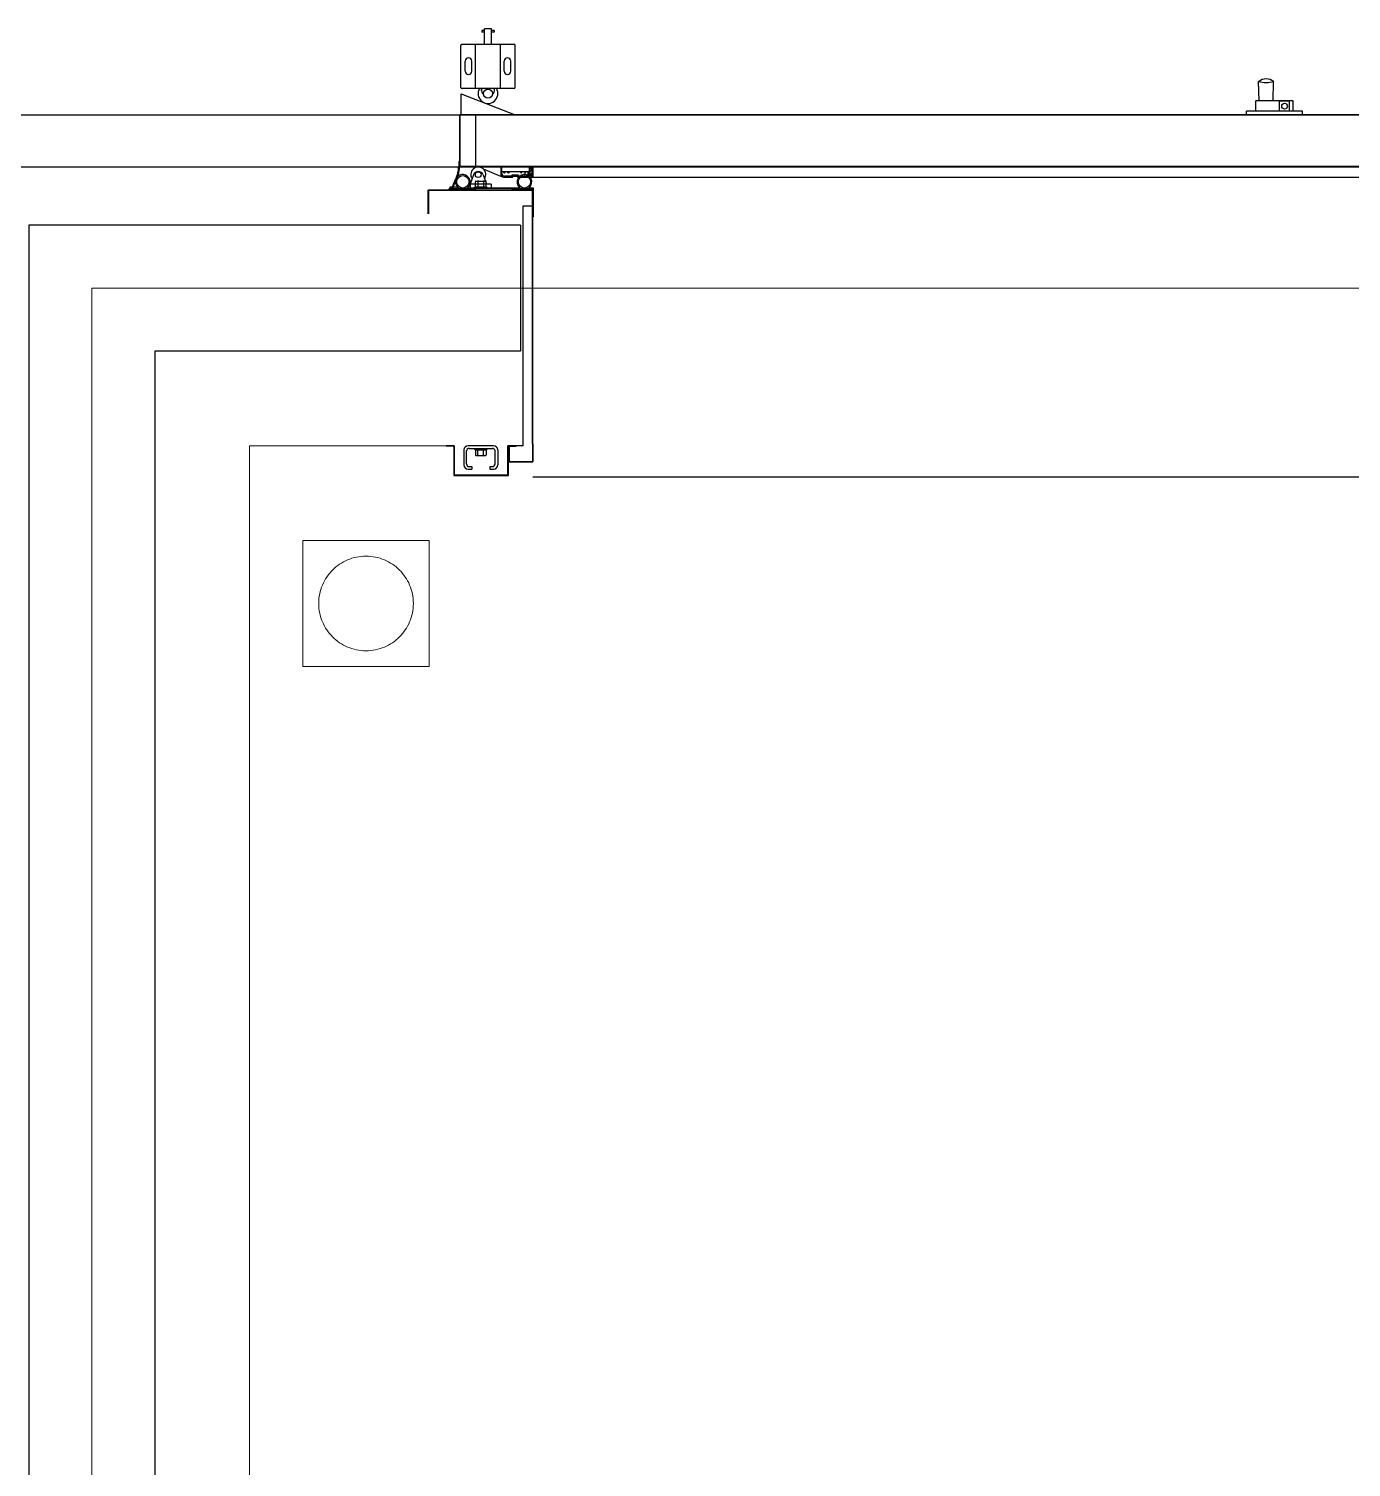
# Model space of a CAD drawing. Header units: millimetres. Extents: x 8456 to 190005487, y 619 to 455456909.
# Drawn here: x 210908.6 to 211231.4, y 156456.6 to 156807.8 of the extents above; entities that cross this region are included whole.
import ezdxf

# ---------------------------------------------------------------- set-up
doc = ezdxf.new("R2010")
doc.units = ezdxf.units.MM
doc.header["$LTSCALE"] = 400
doc.header["$MEASUREMENT"] = 0
for name, pattern in [('XR-평면도$0$CEN', [62, 60, -1, 0, -1]), ('XR-평면도$0$DIVIDE', [1.25, 0.5, -0.25, 0, -0.25, 0, -0.25]), ('XR-평면도$0$HID', [2, 1.1, -0.9])]:
    doc.linetypes.add(name, pattern=pattern)
doc.layers.get('0').update_dxf_attribs({"linetype": 'CONTINUOUS'})
for name, color, linetype, lineweight in [('XR-평면도$0$A-CNTL', 1, 'XR-평면도$0$CEN', 15), ('XR-평면도$0$A-DWXM-DOOR', 4, 'CONTINUOUS', 25), ('XR-평면도$0$A-FFXM-FURN1', 8, 'XR-평면도$0$HID', 18), ('XR-평면도$0$A-WAXM-BLOC', 3, 'CONTINUOUS', 25), ('XR-평면도$0$A-XXXX-INSL2', 8, 'CONTINUOUS', 18)]:
    doc.layers.add(name, color=color, linetype=linetype, lineweight=lineweight)

# ---------------------------------------------------------------- blocks, each defined once
blk = doc.blocks.new('A$C2DB436D3')
at = {"layer": 'XR-평면도$0$A-CNTL', "color": 8}
for q in [(27635.54, 17785.55, 2515.73), (28603.54, 18577.55, 2515.73)]:
    blk.add_line((27635.54, 18577.55, 2515.73), q, dxfattribs=at)
at = {"layer": 'XR-평면도$0$A-DWXM-DOOR', "color": 8}
for p, q in [((27771.53, 18667.39, 2515.73), (27771.53, 18666.84, 2515.73)), ((27772.43, 18667.39, 2515.73), (27771.53, 18667.39, 2515.73)), ((27772.43, 18666.84, 2515.73), (27771.53, 18666.84, 2515.73)), ((27772.43, 18662.56, 2515.73), (27772.43, 18667.99, 2515.73)), ((27774.97, 18667.99, 2515.73), (27772.43, 18667.99, 2515.73)), ((27774.97, 18662.56, 2515.73), (27774.97, 18667.99, 2515.73)), ((27775.87, 18667.39, 2515.73), (27774.97, 18667.39, 2515.73)), ((27775.87, 18666.84, 2515.73), (27774.97, 18666.84, 2515.73)), ((27775.87, 18667.39, 2515.73), (27775.87, 18666.84, 2515.73)), ((27764.28, 18648.76, 2515.73), (27764.28, 18662.2, 2515.73)), ((27782.76, 18662.56, 2515.73), (27764.64, 18662.56, 2515.73)), ((27769.35, 18648.76, 2515.73), (27769.35, 18662.56, 2515.73)), ((27778.05, 18648.76, 2515.73), (27778.05, 18662.56, 2515.73)), ((27783.12, 18648.76, 2515.73), (27783.12, 18662.2, 2515.73)), ((27765.73, 18653.23, 2515.73), (27765.73, 18656.67, 2515.73)), ((27768.08, 18653.23, 2515.73), (27768.08, 18656.67, 2515.73)), ((27779.31, 18653.23, 2515.73), (27779.31, 18656.67, 2515.73)), ((27781.67, 18653.23, 2515.73), (27781.67, 18656.67, 2515.73)), ((28042.65, 18642.91, 2515.73), (28042.47, 18649.61, 2515.73)), ((28047.54, 18642.91, 2515.73), (28047.72, 18649.61, 2515.73)), ((27764.28, 18647.53, 2515.73), (27764.28, 18648.76, 2515.73)), ((27764.38, 18645.26, 2515.73), (27783.22, 18638.02, 2515.73)), ((27764.38, 18638.02, 2515.73), (27764.38, 18645.26, 2515.73)), ((27782.76, 18647.16, 2515.73), (27764.64, 18647.16, 2515.73)), ((27769.35, 18647.16, 2515.73), (27769.35, 18648.76, 2515.73)), ((27771.43, 18646.49, 2515.73), (27771.43, 18647.16, 2515.73)), ((27775.96, 18646.49, 2515.73), (27775.96, 18647.16, 2515.73)), ((27778.05, 18647.16, 2515.73), (27778.05, 18648.76, 2515.73)), ((27783.12, 18647.53, 2515.73), (27783.12, 18648.76, 2515.73)), ((28038.21, 18638.02, 2515.73), (28038.21, 18639.29, 2515.73)), ((28057.78, 18639.29, 2515.73), (28038.21, 18639.29, 2515.73)), ((28054.52, 18642.91, 2515.73), (28041.47, 18642.91, 2515.73)), ((28041.47, 18639.29, 2515.73), (28041.47, 18642.91, 2515.73)), ((28049.81, 18639.29, 2515.73), (28049.81, 18642.73, 2515.73)), ((28053.25, 18642.73, 2515.73), (28049.81, 18642.73, 2515.73)), ((28053.25, 18639.29, 2515.73), (28053.25, 18642.73, 2515.73)), ((28054.52, 18639.29, 2515.73), (28054.52, 18642.91, 2515.73)), ((28057.78, 18638.02, 2515.73), (28057.78, 18639.29, 2515.73)), ((27588.02, 18638.02, 2515.73), (27763.84, 18638.02, 2515.73)), ((28119.51, 18638.02, 2515.73), (27763.84, 18638.02, 2515.73)), ((27763.84, 18619.9, 2515.73), (27763.84, 18638.02, 2515.73)), ((28119.36, 18637.87, 2515.73), (27763.84, 18637.87, 2515.73)), ((27763.98, 18620.05, 2515.73), (27763.98, 18638.02, 2515.73)), ((27769.42, 18620.05, 2515.73), (27769.42, 18637.87, 2515.73)), ((27992.28, 18637.87, 2515.73), (27992.28, 18637.7, 2515.73)), ((27588.02, 18619.9, 2515.73), (27763.47, 18619.9, 2515.73)), ((27763.49, 18621.72, 2515.73), (27763.49, 18619.9, 2515.73)), ((27763.83, 18621.72, 2515.73), (27763.49, 18621.72, 2515.73)), ((27763.84, 18619.9, 2515.73), (28085.34, 18619.9, 2515.73)), ((27763.98, 18620.05, 2515.73), (28085.34, 18620.05, 2515.73)), ((27778.18, 18616.42, 2515.73), (27772.16, 18618.98, 2515.73)), ((27778.18, 18619.9, 2515.73), (27778.18, 18617.14, 2515.73)), ((27778.54, 18617.5, 2515.73), (27778.54, 18619.9, 2515.73)), ((27788.14, 18618.04, 2515.73), (27788.14, 18619.9, 2515.73)), ((27789.4, 18619.86, 2515.73), (27788.37, 18619.86, 2515.73)), ((27788.37, 18619.86, 2515.73), (27788.37, 18619.3, 2515.73)), ((27788.37, 18619.3, 2515.73), (27788.64, 18619.3, 2515.73)), ((27788.64, 18619.3, 2515.73), (27788.64, 18619.5, 2515.73)), ((27788.64, 18619.5, 2515.73), (27789.09, 18619.5, 2515.73)), ((27789.05, 18619.49, 2515.73), (27788.69, 18619.49, 2515.73)), ((27788.69, 18619.49, 2515.73), (27788.69, 18618.59, 2515.73)), ((27789.05, 18616.59, 2515.73), (27789.05, 18619.49, 2515.73)), ((27789.09, 18619.5, 2515.73), (27789.09, 18616.55, 2515.73)), ((27789.4, 18616.19, 2515.73), (27789.4, 18619.86, 2515.73)), ((27768.62, 18617.1, 2515.73), (27767.53, 18613.85, 2515.73)), ((27769.29, 18612.86, 2515.73), (27769.29, 18614.67, 2515.73)), ((27769.48, 18614.85, 2515.73), (27772.92, 18614.85, 2515.73)), ((27770.2, 18614.67, 2515.73), (27770.2, 18612.86, 2515.73)), ((27772.06, 18617.1, 2515.73), (27773.15, 18613.85, 2515.73)), ((27772.19, 18614.67, 2515.73), (27772.19, 18612.86, 2515.73)), ((27773.1, 18612.86, 2515.73), (27773.1, 18614.67, 2515.73)), ((27778.18, 18617.14, 2515.73), (27778.18, 18616.42, 2515.73)), ((27788.14, 18618.05, 2515.73), (27778.54, 18618.05, 2515.73)), ((27779.09, 18616.23, 2515.73), (27782.35, 18616.23, 2515.73)), ((27781.98, 18616.59, 2515.73), (27779.45, 18616.59, 2515.73)), ((27784.34, 18616.96, 2515.73), (27781.98, 18616.96, 2515.73)), ((27781.98, 18616.96, 2515.73), (27781.98, 18616.59, 2515.73)), ((27782.35, 18616.23, 2515.73), (27782.35, 18616.59, 2515.73)), ((27782.35, 18616.59, 2515.73), (27783.98, 18616.59, 2515.73)), ((27783.98, 18616.59, 2515.73), (27783.98, 18616.23, 2515.73)), ((27783.98, 18616.23, 2515.73), (27787.96, 18616.23, 2515.73)), ((27784.34, 18616.59, 2515.73), (27784.34, 18616.96, 2515.73)), ((27787.6, 18616.59, 2515.73), (27784.34, 18616.59, 2515.73)), ((27788.14, 18618.04, 2515.73), (27787.6, 18618.04, 2515.73)), ((27787.6, 18618.04, 2515.73), (27787.6, 18616.59, 2515.73)), ((27787.96, 18616.23, 2515.73), (27787.96, 18617.68, 2515.73)), ((27787.96, 18617.68, 2515.73), (27788.69, 18617.68, 2515.73)), ((27788.23, 18617.24, 2515.73), (27788.17, 18616.55, 2515.73)), ((27788.17, 18616.19, 2515.73), (27788.17, 18616.55, 2515.73)), ((27788.17, 18616.19, 2515.73), (27789.4, 18616.19, 2515.73)), ((27788.59, 18617.24, 2515.73), (27788.23, 18617.24, 2515.73)), ((27788.59, 18617.24, 2515.73), (27788.64, 18616.55, 2515.73)), ((27789.09, 18616.55, 2515.73), (27788.64, 18616.55, 2515.73)), ((27788.69, 18617.68, 2515.73), (27788.69, 18616.59, 2515.73)), ((27788.69, 18616.59, 2515.73), (27789.05, 18616.59, 2515.73)), ((27789.4, 18616.26, 2515.73), (28047.54, 18616.27, 2515.73)), ((28047.54, 18616.27, 2515.73), (28111.36, 18616.28, 2515.73)), ((27752.88, 18603.51, 2515.73), (27752.88, 18611.81, 2515.73)), ((27752.88, 18611.81, 2515.73), (27789.39, 18611.81, 2515.73)), ((27753.02, 18603.51, 2515.73), (27753.02, 18611.66, 2515.73)), ((27753.02, 18611.66, 2515.73), (27789.25, 18611.66, 2515.73)), ((27760.61, 18612.84, 2515.73), (27759.93, 18611.82, 2515.73)), ((27760.5, 18612.27, 2515.73), (27761.06, 18612.27, 2515.73)), ((27760.5, 18612.27, 2515.73), (27761.06, 18612.27, 2515.73)), ((27760.5, 18612.27, 2515.73), (27760.5, 18611.81, 2515.73)), ((27760.61, 18612.84, 2515.73), (27761.22, 18612.84, 2515.73)), ((27761.28, 18611.8, 2515.73), (27760.99, 18611.94, 2515.73)), ((27761.39, 18612.27, 2515.73), (27762.71, 18612.27, 2515.73)), ((27761.39, 18612.27, 2515.73), (27762.71, 18612.27, 2515.73)), ((27761.55, 18612.84, 2515.73), (27762.59, 18612.84, 2515.73)), ((27761.93, 18612.26, 2515.73), (27763.75, 18612.26, 2515.73)), ((27761.93, 18612.26, 2515.73), (27761.93, 18611.81, 2515.73)), ((27761.93, 18612.22, 2515.73), (27762.71, 18612.22, 2515.73)), ((27761.93, 18612.16, 2515.73), (27762.71, 18612.16, 2515.73)), ((27761.93, 18612.11, 2515.73), (27762.71, 18612.11, 2515.73)), ((27761.93, 18612.05, 2515.73), (27762.71, 18612.05, 2515.73)), ((27761.93, 18612, 2515.73), (27762.71, 18612, 2515.73)), ((27761.93, 18611.94, 2515.73), (27762.71, 18611.95, 2515.73)), ((27761.93, 18611.89, 2515.73), (27762.71, 18611.89, 2515.73)), ((27761.93, 18611.84, 2515.73), (27769.36, 18611.82, 2515.73)), ((27762.59, 18612.84, 2515.73), (27763.61, 18612.27, 2515.73)), ((27762.71, 18612.27, 2515.73), (27763.61, 18612.27, 2515.73)), ((27762.71, 18612.27, 2515.73), (27769.36, 18612.26, 2515.73)), ((27762.71, 18612.22, 2515.73), (27769.36, 18612.2, 2515.73)), ((27762.71, 18612.16, 2515.73), (27769.36, 18612.15, 2515.73)), ((27762.71, 18612.11, 2515.73), (27769.36, 18612.1, 2515.73)), ((27762.71, 18612.05, 2515.73), (27769.36, 18612.04, 2515.73)), ((27762.71, 18612, 2515.73), (27769.36, 18611.99, 2515.73)), ((27762.71, 18611.95, 2515.73), (27769.36, 18611.93, 2515.73)), ((27762.71, 18611.89, 2515.73), (27769.36, 18611.88, 2515.73)), ((27766.1, 18612.26, 2515.73), (27769.36, 18612.26, 2515.73)), ((27785.19, 18612.26, 2515.73), (27766.13, 18612.26, 2515.73)), ((27784.67, 18612.41, 2515.73), (27766.68, 18612.41, 2515.73)), ((27766.68, 18612.41, 2515.73), (27766.68, 18612.26, 2515.73)), ((27774.78, 18613.85, 2515.73), (27767.53, 18613.85, 2515.73)), ((27767.53, 18613.85, 2515.73), (27767.53, 18612.41, 2515.73)), ((27769.02, 18612.41, 2515.73), (27769.02, 18612.68, 2515.73)), ((27769.02, 18612.59, 2515.73), (27773.37, 18612.59, 2515.73)), ((27769.2, 18612.86, 2515.73), (27773.19, 18612.86, 2515.73)), ((27769.36, 18612.26, 2515.73), (27769.36, 18611.81, 2515.73)), ((27773.37, 18612.41, 2515.73), (27773.37, 18612.68, 2515.73)), ((27774.78, 18613.85, 2515.73), (27774.78, 18612.41, 2515.73)), ((27785.23, 18612.26, 2515.73), (27781.97, 18612.26, 2515.73)), ((27781.97, 18612.26, 2515.73), (27781.97, 18611.81, 2515.73)), ((27789.39, 18612.21, 2515.73), (27781.97, 18612.21, 2515.73)), ((27789.39, 18612.15, 2515.73), (27781.97, 18612.15, 2515.73)), ((27789.39, 18612.1, 2515.73), (27781.97, 18612.1, 2515.73)), ((27789.39, 18612.04, 2515.73), (27781.97, 18612.04, 2515.73)), ((27789.39, 18611.99, 2515.73), (27781.97, 18611.99, 2515.73)), ((27789.39, 18611.93, 2515.73), (27781.97, 18611.93, 2515.73)), ((27789.39, 18611.88, 2515.73), (27781.97, 18611.88, 2515.73)), ((27789.39, 18611.83, 2515.73), (27781.97, 18611.83, 2515.73)), ((27781.97, 18611.81, 2515.73), (27789.39, 18611.81, 2515.73)), ((27784.67, 18612.41, 2515.73), (27784.67, 18612.26, 2515.73)), ((27789.39, 18612.26, 2515.73), (27787.58, 18612.26, 2515.73)), ((27789.54, 18612.41, 2515.73), (27787.79, 18612.41, 2515.73)), ((27787.79, 18612.41, 2515.73), (27787.79, 18612.26, 2515.73)), ((27789.25, 18523.24, 2515.73), (27789.25, 18611.66, 2515.73)), ((27789.39, 18611.81, 2515.73), (27789.39, 18612.26, 2515.73)), ((27789.39, 18523.24, 2515.73), (27789.39, 18611.81, 2515.73)), ((27789.54, 18611.81, 2515.73), (27789.54, 18612.41, 2515.73)), ((27789.54, 18602.44, 2515.73), (27789.54, 18611.81, 2515.73)), ((27785.99, 18606.23, 2515.73), (27789.25, 18606.23, 2515.73)), ((27785.99, 18522.55, 2515.73), (27785.99, 18606.23, 2515.73)), ((27785.99, 18522.55, 2515.73), (27785.99, 18603.51, 2515.73)), ((27789.54, 18602.44, 2515.73), (27789.39, 18602.44, 2515.73)), ((27759.06, 18522.55, 2515.73), (27759.06, 18522.37, 2515.73)), ((27761.96, 18522.55, 2515.73), (27759.06, 18522.55, 2515.73)), ((27761.78, 18522.37, 2515.73), (27759.06, 18522.37, 2515.73)), ((27761.78, 18522.37, 2515.73), (27761.78, 18512.17, 2515.73)), ((27761.96, 18522.55, 2515.73), (27761.96, 18512.17, 2515.73)), ((27765.31, 18521.1, 2515.73), (27765.31, 18515.85, 2515.73)), ((27766.22, 18516.21, 2515.73), (27766.22, 18520.74, 2515.73)), ((27775.63, 18522.55, 2515.73), (27766.76, 18522.55, 2515.73)), ((27767.12, 18521.65, 2515.73), (27775.27, 18521.65, 2515.73)), ((27769.02, 18521.65, 2515.73), (27769.02, 18521.37, 2515.73)), ((27769.02, 18521.47, 2515.73), (27773.37, 18521.47, 2515.73)), ((27769.2, 18521.19, 2515.73), (27773.19, 18521.19, 2515.73)), ((27769.29, 18521.19, 2515.73), (27769.29, 18519.38, 2515.73)), ((27769.48, 18519.2, 2515.73), (27772.92, 18519.2, 2515.73)), ((27770.2, 18519.38, 2515.73), (27770.2, 18521.19, 2515.73)), ((27772.19, 18519.38, 2515.73), (27772.19, 18521.19, 2515.73)), ((27773.1, 18521.19, 2515.73), (27773.1, 18519.38, 2515.73)), ((27773.37, 18521.65, 2515.73), (27773.37, 18521.37, 2515.73)), ((27776.18, 18516.21, 2515.73), (27776.18, 18520.74, 2515.73)), ((27777.08, 18521.1, 2515.73), (27777.08, 18515.85, 2515.73)), ((27780.67, 18512.17, 2515.73), (27780.67, 18522.55, 2515.73)), ((27785.99, 18522.55, 2515.73), (27780.67, 18522.55, 2515.73)), ((27780.86, 18522.37, 2515.73), (27783.57, 18522.37, 2515.73)), ((27780.86, 18512.17, 2515.73), (27780.86, 18522.37, 2515.73)), ((27780.95, 18522.37, 2515.73), (27780.95, 18516.97, 2515.73)), ((27781.1, 18522.37, 2515.73), (27781.1, 18517.12, 2515.73)), ((27783.57, 18522.37, 2515.73), (27783.57, 18522.55, 2515.73)), ((27789.25, 18523.24, 2515.73), (27789.25, 18517.12, 2515.73)), ((27789.39, 18523.24, 2515.73), (27789.39, 18516.97, 2515.73)), ((27766.76, 18514.4, 2515.73), (27768.03, 18514.4, 2515.73)), ((27767.12, 18515.31, 2515.73), (27768.03, 18515.31, 2515.73)), ((27768.03, 18515.31, 2515.73), (27768.03, 18514.4, 2515.73)), ((27774.37, 18515.31, 2515.73), (27775.27, 18515.31, 2515.73)), ((27774.37, 18515.31, 2515.73), (27774.37, 18514.4, 2515.73)), ((27774.37, 18514.4, 2515.73), (27775.63, 18514.4, 2515.73)), ((27780.95, 18516.97, 2515.73), (27789.39, 18516.97, 2515.73)), ((27781.1, 18517.12, 2515.73), (27789.25, 18517.12, 2515.73)), ((27761.78, 18512.17, 2515.73), (27780.86, 18512.17, 2515.73)), ((27761.96, 18512.36, 2515.73), (27780.67, 18512.36, 2515.73))]:
    blk.add_line(p, q, dxfattribs=at)
at = {"layer": 'XR-평면도$0$A-DWXM-DOOR', "color": 8, "linetype": 'XR-평면도$0$DIVIDE', "ltscale": 50}
blk.add_line((28449.83, 18511.55, 2515.73), (27789.39, 18511.55, 2515.73), dxfattribs=at)
at = {"layer": 'XR-평면도$0$A-DWXM-DOOR', "color": 8}
for centre, radius in [((27773.7, 18645.37, 2515.73), 1.54), ((28051.53, 18641.01, 2515.73), 0.996), ((27764.92, 18614.62, 2515.73), 2.17), ((27770.31, 18617.11, 2515.73), 0.996), ((27779.4, 18617.87, 2515.73), 0.181), ((27780.8, 18617.87, 2515.73), 0.181), ((27786.41, 18614.62, 2515.73), 2.17), ((27785.25, 18617.87, 2515.73), 0.181), ((27786.66, 18617.87, 2515.73), 0.181)]:
    blk.add_circle(centre, radius, dxfattribs=at)
for centre, radius, start, end in [((27764.64, 18662.2, 2515.73), 0.362, 90, 180), ((27782.76, 18662.2, 2515.73), 0.362, 0, 90), ((27766.91, 18656.67, 2515.73), 1.18, 0, 180), ((27780.49, 18656.67, 2515.73), 1.18, 0, 180), ((27766.91, 18653.23, 2515.73), 1.18, 180, 0), ((27780.49, 18653.23, 2515.73), 1.18, 180, 0), ((28045.1, 18646.25, 2515.73), 4.26, 51.9488, 128.0512), ((28045.09, 18660.05, 2515.73), 10.77, 255.8934, 284.1254), ((27764.64, 18647.53, 2515.73), 0.362, 180, 270), ((27773.7, 18645.37, 2515.73), 3.44, 148.6378, 31.3622), ((27773.75, 18646.7, 2515.73), 2.32, 174.8057, 228.8504), ((27773.65, 18646.7, 2515.73), 2.32, 311.1496, 5.1943), ((27782.76, 18647.53, 2515.73), 0.362, 270, 0), ((27752.83, 18620.15, 2515.73), 10.65, 329.3671, 358.655), ((27752.83, 18620.2, 2515.73), 10.99, 328.9061, 358.4444), ((27770.31, 18617.11, 2515.73), 2.63, 327.5466, 213.8235), ((27771.23, 18609.84, 2515.73), 10.46, 152.1452, 168.4581), ((27771.3, 18609.82, 2515.73), 10.21, 152.5452, 168.7456), ((27764.92, 18614.62, 2515.73), 2.54, 7.4362, 190.1103), ((27764.94, 18614.5, 2515.73), 2.54, 187.4362, 241.9393), ((27764.94, 18614.5, 2515.73), 2.54, 298.0607, 10.1103), ((27770.34, 18616.29, 2515.73), 1.9, 25.3289, 154.5724), ((27769.48, 18614.67, 2515.73), 0.181, 90, 180), ((27770.02, 18614.67, 2515.73), 0.181, 0, 90), ((27770.38, 18614.67, 2515.73), 0.181, 90, 180), ((27772.01, 18614.67, 2515.73), 0.181, 0, 90), ((27772.37, 18614.67, 2515.73), 0.181, 90, 180), ((27772.92, 18614.67, 2515.73), 0.181, 0, 90), ((27779.09, 18617.14, 2515.73), 0.906, 180, 270), ((27779.45, 18617.5, 2515.73), 0.906, 180, 270), ((27786.39, 18614.5, 2515.73), 2.54, 169.8897, 241.9393), ((27786.41, 18614.62, 2515.73), 2.54, 349.8897, 172.5638), ((27786.39, 18614.5, 2515.73), 2.54, 298.0607, 352.5638), ((27788.14, 18618.59, 2515.73), 0.543, 270, 0), ((27769.2, 18612.68, 2515.73), 0.181, 90, 180), ((27769.48, 18613.04, 2515.73), 0.181, 180, 270), ((27770.02, 18613.04, 2515.73), 0.181, 270, 0), ((27770.38, 18613.04, 2515.73), 0.181, 180, 270), ((27772.01, 18613.04, 2515.73), 0.181, 270, 0), ((27772.37, 18613.04, 2515.73), 0.181, 180, 270), ((27772.92, 18613.04, 2515.73), 0.181, 270, 0), ((27773.19, 18612.68, 2515.73), 0.181, 0, 90), ((27766.76, 18521.1, 2515.73), 1.45, 90, 180), ((27767.12, 18520.74, 2515.73), 0.906, 90, 180), ((27769.2, 18521.37, 2515.73), 0.181, 180, 270), ((27769.48, 18521.01, 2515.73), 0.181, 90, 180), ((27769.48, 18519.38, 2515.73), 0.181, 180, 270), ((27770.02, 18521.01, 2515.73), 0.181, 0, 90), ((27770.02, 18519.38, 2515.73), 0.181, 270, 0), ((27770.38, 18521.01, 2515.73), 0.181, 90, 180), ((27770.38, 18519.38, 2515.73), 0.181, 180, 270), ((27772.01, 18521.01, 2515.73), 0.181, 0, 90), ((27772.01, 18519.38, 2515.73), 0.181, 270, 0), ((27772.37, 18521.01, 2515.73), 0.181, 90, 180), ((27772.37, 18519.38, 2515.73), 0.181, 180, 270), ((27772.92, 18521.01, 2515.73), 0.181, 0, 90), ((27772.92, 18519.38, 2515.73), 0.181, 270, 0), ((27773.19, 18521.37, 2515.73), 0.181, 270, 0), ((27775.27, 18520.74, 2515.73), 0.906, 0, 90), ((27775.63, 18521.1, 2515.73), 1.45, 0, 90), ((27766.76, 18515.85, 2515.73), 1.45, 180, 270), ((27767.12, 18516.21, 2515.73), 0.906, 180, 270), ((27775.27, 18516.21, 2515.73), 0.906, 270, 0), ((27775.63, 18515.85, 2515.73), 1.45, 270, 0)]:
    blk.add_arc(centre, radius, start, end, dxfattribs=at)
at = {"layer": 'XR-평면도$0$A-FFXM-FURN1', "color": 8}
for p, q in [((27753.17, 18489.55, 2515.73), (27709.17, 18489.55, 2515.73)), ((27709.17, 18489.55, 2515.73), (27709.17, 18445.55, 2515.73)), ((27753.17, 18445.55, 2515.73), (27753.17, 18489.55, 2515.73)), ((27709.17, 18445.55, 2515.73), (27753.17, 18445.55, 2515.73))]:
    blk.add_line(p, q, dxfattribs=at)
blk.add_circle((27731.17, 18467.55, 2515.73), 16.5, dxfattribs=at)
at = {"layer": 'XR-평면도$0$A-WAXM-BLOC', "color": 8}
for p, q in [((27613.54, 18599.55, 2515.73), (27613.54, 17763.55, 2515.73)), ((27784.99, 18599.55, 2515.73), (27613.54, 18599.55, 2515.73)), ((27784.99, 18599.55, 2515.73), (27784.99, 18555.55, 2515.73)), ((27784.99, 18555.55, 2515.73), (27657.54, 18555.55, 2515.73)), ((27657.54, 18555.55, 2515.73), (27657.54, 17807.55, 2515.73))]:
    blk.add_line(p, q, dxfattribs=at)
at = {"layer": 'XR-평면도$0$A-XXXX-INSL2', "color": 8}
for p, q in [((27690.54, 18522.55, 2515.73), (27690.54, 17840.55, 2515.73)), ((27759.06, 18522.55, 2515.73), (27690.54, 18522.55, 2515.73))]:
    blk.add_line(p, q, dxfattribs=at)

msp = doc.modelspace()

# ---------------------------------------------------------------- block references
at = {"xscale": 0.7, "yscale": 0.7, "zscale": 0.7}
msp.add_blockref('A$C2DB436D3', (191579.09, 143740.16, -160.09), dxfattribs=at)

doc.saveas('drawing.dxf')
